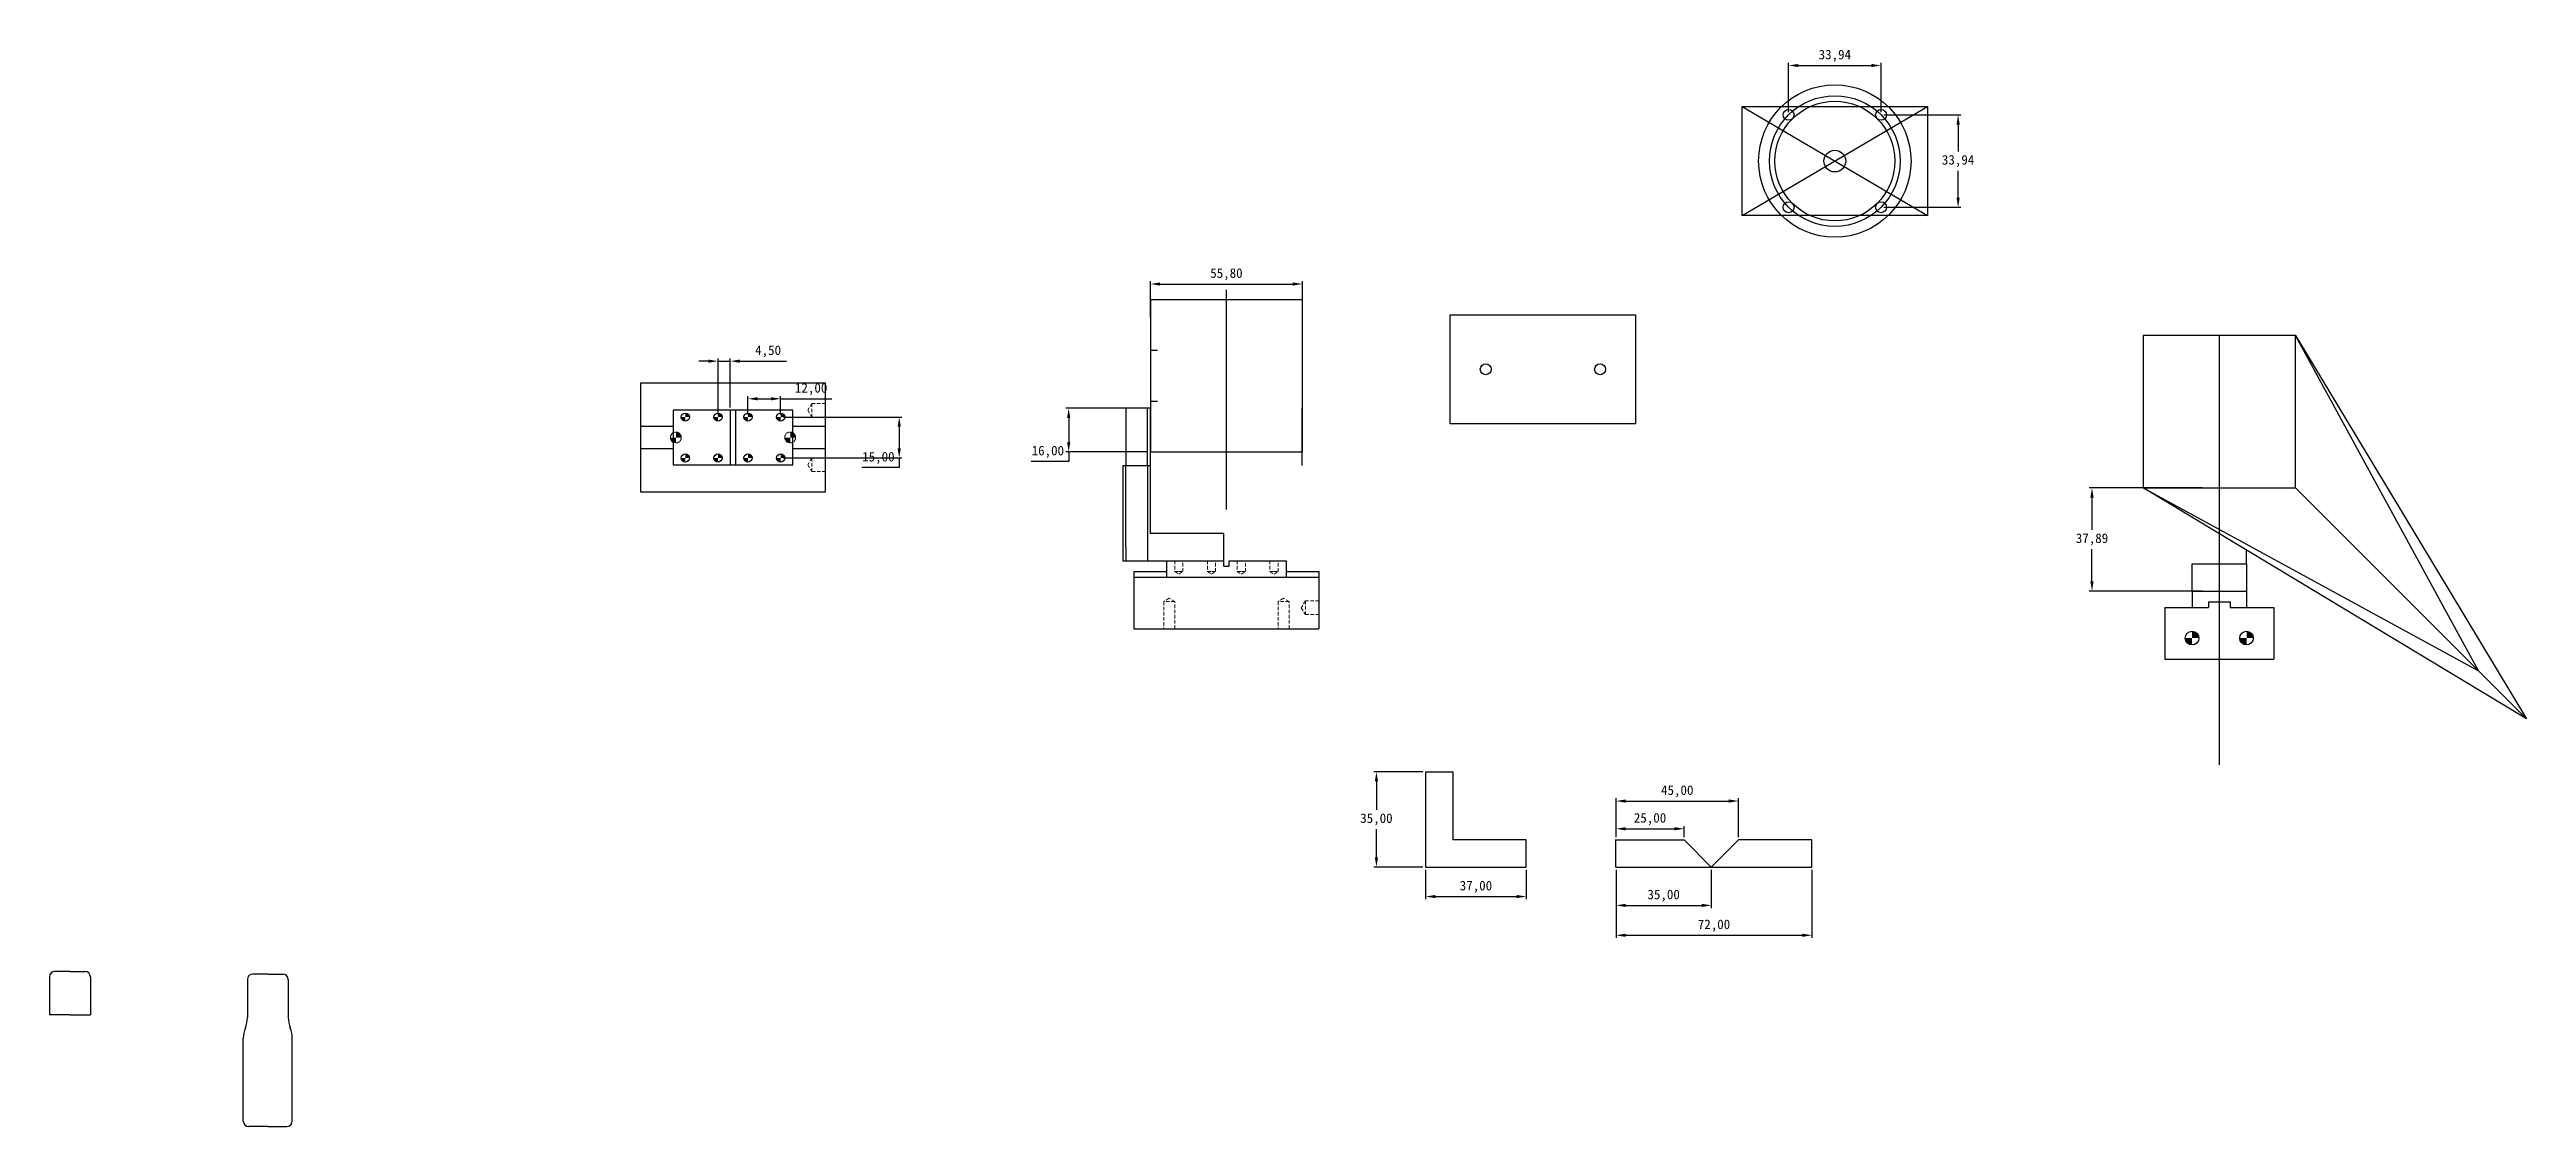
# Model space of a CAD drawing. Header units: millimetres. Extents: x -60 to 850, y 17 to 413.
import ezdxf

# ---------------------------------------------------------------- set-up
doc = ezdxf.new("R2010")
doc.units = ezdxf.units.MM
doc.header["$PDSIZE"] = -1
doc.linetypes.add('HIDDEN', pattern=[1.905, 1.27, -0.635])
doc.dimstyles.new('ISO-25', dxfattribs={"dimtxt": 2.5, "dimasz": 2.5, "dimexe": 1.25, "dimexo": 0.625, "dimtad": 1, "dimtxsty": 'Standard', "dimcen": 2.5, "dimadec": 0, "dimazin": 0, "dimtfac": 1, "dimtmove": 0, "dimatfit": 3, "dimfxl": 1, "dimarcsym": 0})

# ---------------------------------------------------------------- blocks, each defined once
blk = doc.blocks.new('SW_DOWELSYMBOL_0')
at = {"linetype": 'Continuous', "lineweight": 0}
h = blk.add_hatch(color=0, dxfattribs=at)
edge = h.paths.add_edge_path(flags=0)
edge.add_arc((0, 0), 1.5, 180, 270)
edge.add_line((0, -1.5), (0, 0))
edge.add_line((0, 0), (-1.5, 0))
h = blk.add_hatch(color=0, dxfattribs=at)
edge = h.paths.add_edge_path(flags=0)
edge.add_arc((0, 0), 1.5, 0, 90)
edge.add_line((0, 1.5), (0, 0))
edge.add_line((0, 0), (1.5, 0))
at = {"color": 0, "linetype": 'Continuous', "lineweight": 0}
blk.add_circle((0, 0), 1.5, dxfattribs=at)
blk = doc.blocks.new('SW_DOWELSYMBOL_1')
at = {"linetype": 'Continuous', "lineweight": 0}
h = blk.add_hatch(color=0, dxfattribs=at)
edge = h.paths.add_edge_path(flags=0)
edge.add_arc((0, 0), 1.5, 180, 270)
edge.add_line((0, -1.5), (0, 0))
edge.add_line((0, 0), (-1.5, 0))
h = blk.add_hatch(color=0, dxfattribs=at)
edge = h.paths.add_edge_path(flags=0)
edge.add_arc((0, 0), 1.5, 0, 90)
edge.add_line((0, 1.5), (0, 0))
edge.add_line((0, 0), (1.5, 0))
at = {"color": 0, "linetype": 'Continuous', "lineweight": 0}
blk.add_circle((0, 0), 1.5, dxfattribs=at)
blk = doc.blocks.new('SW_DOWELSYMBOL_2')
at = {"linetype": 'Continuous', "lineweight": 0}
h = blk.add_hatch(color=0, dxfattribs=at)
edge = h.paths.add_edge_path(flags=0)
edge.add_arc((0, 0), 1.5, 180, 270)
edge.add_line((0, -1.5), (0, 0))
edge.add_line((0, 0), (-1.5, 0))
h = blk.add_hatch(color=0, dxfattribs=at)
edge = h.paths.add_edge_path(flags=0)
edge.add_arc((0, 0), 1.5, 0, 90)
edge.add_line((0, 1.5), (0, 0))
edge.add_line((0, 0), (1.5, 0))
at = {"color": 0, "linetype": 'Continuous', "lineweight": 0}
blk.add_circle((0, 0), 1.5, dxfattribs=at)
blk = doc.blocks.new('SW_DOWELSYMBOL_3')
at = {"linetype": 'Continuous', "lineweight": 0}
h = blk.add_hatch(color=0, dxfattribs=at)
edge = h.paths.add_edge_path(flags=0)
edge.add_arc((0, 0), 1.5, 180, 270)
edge.add_line((0, -1.5), (0, 0))
edge.add_line((0, 0), (-1.5, 0))
h = blk.add_hatch(color=0, dxfattribs=at)
edge = h.paths.add_edge_path(flags=0)
edge.add_arc((0, 0), 1.5, 0, 90)
edge.add_line((0, 1.5), (0, 0))
edge.add_line((0, 0), (1.5, 0))
at = {"color": 0, "linetype": 'Continuous', "lineweight": 0}
blk.add_circle((0, 0), 1.5, dxfattribs=at)
blk = doc.blocks.new('SW_DOWELSYMBOL_4')
at = {"linetype": 'Continuous', "lineweight": 0}
h = blk.add_hatch(color=0, dxfattribs=at)
edge = h.paths.add_edge_path(flags=0)
edge.add_arc((0, 0), 1.5, 180, 270)
edge.add_line((0, -1.5), (0, 0))
edge.add_line((0, 0), (-1.5, 0))
h = blk.add_hatch(color=0, dxfattribs=at)
edge = h.paths.add_edge_path(flags=0)
edge.add_arc((0, 0), 1.5, 0, 90)
edge.add_line((0, 1.5), (0, 0))
edge.add_line((0, 0), (1.5, 0))
at = {"color": 0, "linetype": 'Continuous', "lineweight": 0}
blk.add_circle((0, 0), 1.5, dxfattribs=at)
blk = doc.blocks.new('SW_DOWELSYMBOL_5')
at = {"linetype": 'Continuous', "lineweight": 0}
h = blk.add_hatch(color=0, dxfattribs=at)
edge = h.paths.add_edge_path(flags=0)
edge.add_arc((0, 0), 1.5, 180, 270)
edge.add_line((0, -1.5), (0, 0))
edge.add_line((0, 0), (-1.5, 0))
h = blk.add_hatch(color=0, dxfattribs=at)
edge = h.paths.add_edge_path(flags=0)
edge.add_arc((0, 0), 1.5, 0, 90)
edge.add_line((0, 1.5), (0, 0))
edge.add_line((0, 0), (1.5, 0))
at = {"color": 0, "linetype": 'Continuous', "lineweight": 0}
blk.add_circle((0, 0), 1.5, dxfattribs=at)
blk = doc.blocks.new('SW_DOWELSYMBOL_6')
at = {"linetype": 'Continuous', "lineweight": 0}
h = blk.add_hatch(color=0, dxfattribs=at)
edge = h.paths.add_edge_path(flags=0)
edge.add_arc((0, 0), 1.5, 180, 270)
edge.add_line((0, -1.5), (0, 0))
edge.add_line((0, 0), (-1.5, 0))
h = blk.add_hatch(color=0, dxfattribs=at)
edge = h.paths.add_edge_path(flags=0)
edge.add_arc((0, 0), 1.5, 0, 90)
edge.add_line((0, 1.5), (0, 0))
edge.add_line((0, 0), (1.5, 0))
at = {"color": 0, "linetype": 'Continuous', "lineweight": 0}
blk.add_circle((0, 0), 1.5, dxfattribs=at)
blk = doc.blocks.new('SW_DOWELSYMBOL_7')
at = {"linetype": 'Continuous', "lineweight": 0}
h = blk.add_hatch(color=0, dxfattribs=at)
edge = h.paths.add_edge_path(flags=0)
edge.add_arc((0, 0), 1.5, 180, 270)
edge.add_line((0, -1.5), (0, 0))
edge.add_line((0, 0), (-1.5, 0))
h = blk.add_hatch(color=0, dxfattribs=at)
edge = h.paths.add_edge_path(flags=0)
edge.add_arc((0, 0), 1.5, 0, 90)
edge.add_line((0, 1.5), (0, 0))
edge.add_line((0, 0), (1.5, 0))
at = {"color": 0, "linetype": 'Continuous', "lineweight": 0}
blk.add_circle((0, 0), 1.5, dxfattribs=at)
blk = doc.blocks.new('SW_DOWELSYMBOL_8')
at = {"linetype": 'Continuous', "lineweight": 0}
h = blk.add_hatch(color=0, dxfattribs=at)
edge = h.paths.add_edge_path(flags=0)
edge.add_arc((0, 0), 2, 180, 270)
edge.add_line((0, -2), (0, 0))
edge.add_line((0, 0), (-2, 0))
h = blk.add_hatch(color=0, dxfattribs=at)
edge = h.paths.add_edge_path(flags=0)
edge.add_arc((0, 0), 2, 0, 90)
edge.add_line((0, 2), (0, 0))
edge.add_line((0, 0), (2, 0))
at = {"color": 0, "linetype": 'Continuous', "lineweight": 0}
blk.add_circle((0, 0), 2, dxfattribs=at)
blk = doc.blocks.new('SW_DOWELSYMBOL_9')
at = {"linetype": 'Continuous', "lineweight": 0}
h = blk.add_hatch(color=0, dxfattribs=at)
edge = h.paths.add_edge_path(flags=0)
edge.add_arc((0, 0), 2, 180, 270)
edge.add_line((0, -2), (0, 0))
edge.add_line((0, 0), (-2, 0))
h = blk.add_hatch(color=0, dxfattribs=at)
edge = h.paths.add_edge_path(flags=0)
edge.add_arc((0, 0), 2, 0, 90)
edge.add_line((0, 2), (0, 0))
edge.add_line((0, 0), (2, 0))
at = {"color": 0, "linetype": 'Continuous', "lineweight": 0}
blk.add_circle((0, 0), 2, dxfattribs=at)
blk = doc.blocks.new('SW_DOWELSYMBOL_10')
at = {"linetype": 'Continuous', "lineweight": 0}
h = blk.add_hatch(color=0, dxfattribs=at)
edge = h.paths.add_edge_path(flags=0)
edge.add_arc((0, 0), 2.5, 180, 270)
edge.add_line((0, -2.5), (0, 0))
edge.add_line((0, 0), (-2.5, 0))
h = blk.add_hatch(color=0, dxfattribs=at)
edge = h.paths.add_edge_path(flags=0)
edge.add_arc((0, 0), 2.5, 0, 90)
edge.add_line((0, 2.5), (0, 0))
edge.add_line((0, 0), (2.5, 0))
at = {"color": 0, "linetype": 'Continuous', "lineweight": 0}
blk.add_circle((0, 0), 2.5, dxfattribs=at)
blk = doc.blocks.new('SW_DOWELSYMBOL_11')
at = {"linetype": 'Continuous', "lineweight": 0}
h = blk.add_hatch(color=0, dxfattribs=at)
edge = h.paths.add_edge_path(flags=0)
edge.add_arc((0, 0), 2.5, 180, 270)
edge.add_line((0, -2.5), (0, 0))
edge.add_line((0, 0), (-2.5, 0))
h = blk.add_hatch(color=0, dxfattribs=at)
edge = h.paths.add_edge_path(flags=0)
edge.add_arc((0, 0), 2.5, 0, 90)
edge.add_line((0, 2.5), (0, 0))
edge.add_line((0, 0), (2.5, 0))
at = {"color": 0, "linetype": 'Continuous', "lineweight": 0}
blk.add_circle((0, 0), 2.5, dxfattribs=at)
blk = doc.blocks.new('*D16')
at = {"color": 0, "lineweight": -2, "transparency": 16777216}
for p, q in [((730.53, 251.82), (689.1, 251.82)), ((690.1, 248.26), (690.1, 236.44)), ((690.1, 217.48), (690.1, 229.31)), ((730.53, 213.93), (689.1, 213.93))]:
    blk.add_line(p, q, dxfattribs=at)
at = {"color": 0, "transparency": 16777216}
for points in [[(689.5, 248.26), (690.69, 248.26), (690.1, 251.82)], [(689.5, 217.48), (690.69, 217.48), (690.1, 213.93)]]:
    blk.add_solid(points, dxfattribs=at)
at = {"layer": 'Defpoints', "color": 0, "transparency": 16777216}
for p in [(731.53, 251.82), (690.1, 213.93), (731.53, 213.93)]:
    blk.add_point(p, dxfattribs=at)
at = {"color": 0, "transparency": 16777216, "insert": (690.1, 232.87), "char_height": 3.5, "attachment_point": 5}
blk.add_mtext('37,89', dxfattribs=at)
blk = doc.blocks.new('*D19')
at = {"color": 0, "lineweight": -2, "transparency": 16777216}
for p, q in [((444.27, 147.52), (426.21, 147.52)), ((427.21, 143.96), (427.21, 133.58)), ((427.21, 116.07), (427.21, 126.45)), ((444.27, 112.52), (426.21, 112.52))]:
    blk.add_line(p, q, dxfattribs=at)
at = {"color": 0, "transparency": 16777216}
for points in [[(426.62, 143.96), (427.81, 143.96), (427.21, 147.52)], [(426.62, 116.07), (427.81, 116.07), (427.21, 112.52)]]:
    blk.add_solid(points, dxfattribs=at)
at = {"layer": 'Defpoints', "color": 0, "transparency": 16777216}
for p in [(445.27, 147.52), (427.21, 112.52), (445.27, 112.52)]:
    blk.add_point(p, dxfattribs=at)
at = {"color": 0, "transparency": 16777216, "insert": (427.21, 130.02), "char_height": 3.5, "attachment_point": 5}
blk.add_mtext('35,00', dxfattribs=at)
blk = doc.blocks.new('*D20')
at = {"color": 0, "lineweight": -2, "transparency": 16777216}
for p, q in [((445.27, 111.52), (445.27, 100.68)), ((482.27, 111.52), (482.27, 100.68)), ((448.83, 101.68), (478.71, 101.68))]:
    blk.add_line(p, q, dxfattribs=at)
at = {"color": 0, "transparency": 16777216}
for points in [[(448.83, 102.27), (448.83, 101.09), (445.27, 101.68)], [(478.71, 102.27), (478.71, 101.09), (482.27, 101.68)]]:
    blk.add_solid(points, dxfattribs=at)
at = {"layer": 'Defpoints', "color": 0, "transparency": 16777216}
for p in [(445.27, 112.52), (482.27, 112.52), (482.27, 101.68)]:
    blk.add_point(p, dxfattribs=at)
at = {"color": 0, "transparency": 16777216, "insert": (463.77, 105.25), "char_height": 3.5, "attachment_point": 5}
blk.add_mtext('37,00', dxfattribs=at)
blk = doc.blocks.new('*D23')
at = {"color": 0, "lineweight": -2, "transparency": 16777216}
for p, q in [((515.23, 111.52), (515.23, 97.44)), ((550.23, 111.52), (550.23, 97.44)), ((518.78, 98.44), (546.67, 98.44))]:
    blk.add_line(p, q, dxfattribs=at)
at = {"color": 0, "transparency": 16777216}
for points in [[(518.78, 99.03), (518.78, 97.84), (515.23, 98.44)], [(546.67, 99.03), (546.67, 97.84), (550.23, 98.44)]]:
    blk.add_solid(points, dxfattribs=at)
at = {"layer": 'Defpoints', "color": 0, "transparency": 16777216}
for p in [(515.23, 112.52), (550.23, 112.52), (550.23, 98.44)]:
    blk.add_point(p, dxfattribs=at)
at = {"color": 0, "transparency": 16777216, "insert": (532.73, 102), "char_height": 3.5, "attachment_point": 5}
blk.add_mtext('35,00', dxfattribs=at)
blk = doc.blocks.new('*D24')
at = {"color": 0, "lineweight": -2, "transparency": 16777216}
for p, q in [((515.23, 111.52), (515.23, 86.46)), ((587.23, 111.52), (587.23, 86.46)), ((518.78, 87.46), (583.67, 87.46))]:
    blk.add_line(p, q, dxfattribs=at)
at = {"color": 0, "transparency": 16777216}
for points in [[(518.78, 88.05), (518.78, 86.86), (515.23, 87.46)], [(583.67, 88.05), (583.67, 86.86), (587.23, 87.46)]]:
    blk.add_solid(points, dxfattribs=at)
at = {"layer": 'Defpoints', "color": 0, "transparency": 16777216}
for p in [(515.23, 112.52), (587.23, 112.52), (587.23, 87.46)]:
    blk.add_point(p, dxfattribs=at)
at = {"color": 0, "transparency": 16777216, "insert": (551.23, 91.02), "char_height": 3.5, "attachment_point": 5}
blk.add_mtext('72,00', dxfattribs=at)
blk = doc.blocks.new('*D26')
at = {"color": 0, "lineweight": -2, "transparency": 16777216}
for p, q in [((515.23, 123.52), (515.23, 127.59)), ((540.23, 123.52), (540.23, 127.59)), ((518.78, 126.59), (536.67, 126.59))]:
    blk.add_line(p, q, dxfattribs=at)
at = {"color": 0, "transparency": 16777216}
for points in [[(518.78, 127.18), (518.78, 125.99), (515.23, 126.59)], [(536.67, 127.18), (536.67, 125.99), (540.23, 126.59)]]:
    blk.add_solid(points, dxfattribs=at)
at = {"layer": 'Defpoints', "color": 0, "transparency": 16777216}
for p in [(515.23, 122.52), (540.23, 126.59), (540.23, 122.52)]:
    blk.add_point(p, dxfattribs=at)
at = {"color": 0, "transparency": 16777216, "insert": (527.73, 130.15), "char_height": 3.5, "attachment_point": 5}
blk.add_mtext('25,00', dxfattribs=at)
blk = doc.blocks.new('*D27')
at = {"color": 0, "lineweight": -2, "transparency": 16777216}
for p, q in [((515.23, 123.52), (515.23, 137.77)), ((518.78, 136.77), (556.67, 136.77)), ((560.23, 123.52), (560.23, 137.77))]:
    blk.add_line(p, q, dxfattribs=at)
at = {"color": 0, "transparency": 16777216}
for points in [[(518.78, 137.36), (518.78, 136.18), (515.23, 136.77)], [(556.67, 137.36), (556.67, 136.18), (560.23, 136.77)]]:
    blk.add_solid(points, dxfattribs=at)
at = {"layer": 'Defpoints', "color": 0, "transparency": 16777216}
for p in [(560.23, 136.77), (515.23, 122.52), (560.23, 122.52)]:
    blk.add_point(p, dxfattribs=at)
at = {"color": 0, "transparency": 16777216, "insert": (537.73, 140.33), "char_height": 3.5, "attachment_point": 5}
blk.add_mtext('45,00', dxfattribs=at)
blk = doc.blocks.new('*D29')
at = {"color": 0, "lineweight": -2, "transparency": 16777216}
for p, q in [((196.33, 278.83), (196.33, 285.56)), ((199.89, 284.56), (204.78, 284.56)), ((208.33, 278.83), (208.33, 285.56)), ((208.33, 284.56), (227.19, 284.56))]:
    blk.add_line(p, q, dxfattribs=at)
at = {"color": 0, "transparency": 16777216}
for points in [[(199.89, 285.16), (199.89, 283.97), (196.33, 284.56)], [(204.78, 285.16), (204.78, 283.97), (208.33, 284.56)]]:
    blk.add_solid(points, dxfattribs=at)
at = {"layer": 'Defpoints', "color": 0, "transparency": 16777216}
for p in [(208.33, 284.56), (196.33, 277.83), (208.33, 277.83)]:
    blk.add_point(p, dxfattribs=at)
at = {"color": 0, "transparency": 16777216, "insert": (219.54, 288.13), "char_height": 3.5, "attachment_point": 5}
blk.add_mtext('12,00', dxfattribs=at)
blk = doc.blocks.new('*D30')
at = {"color": 0, "lineweight": -2, "transparency": 16777216}
for p, q in [((209.33, 277.83), (252.89, 277.83)), ((251.89, 274.28), (251.89, 266.39)), ((209.33, 262.83), (252.89, 262.83)), ((251.89, 259.28), (238.12, 259.28)), ((251.89, 262.83), (251.89, 259.28))]:
    blk.add_line(p, q, dxfattribs=at)
at = {"color": 0, "transparency": 16777216}
for points in [[(251.3, 274.28), (252.49, 274.28), (251.89, 277.83)], [(251.3, 266.39), (252.49, 266.39), (251.89, 262.83)]]:
    blk.add_solid(points, dxfattribs=at)
at = {"layer": 'Defpoints', "color": 0, "transparency": 16777216}
for p in [(208.33, 277.83), (208.33, 262.83), (251.89, 262.83)]:
    blk.add_point(p, dxfattribs=at)
at = {"color": 0, "transparency": 16777216, "insert": (244.24, 262.84), "char_height": 3.5, "attachment_point": 5}
blk.add_mtext('15,00', dxfattribs=at)
blk = doc.blocks.new('*D31')
at = {"color": 0, "lineweight": -2, "transparency": 16777216}
for p, q in [((181.78, 298.38), (178.22, 298.38)), ((185.33, 278.83), (185.33, 299.38)), ((185.33, 298.38), (189.83, 298.38)), ((189.83, 281.33), (189.83, 299.38)), ((193.39, 298.38), (210.49, 298.38))]:
    blk.add_line(p, q, dxfattribs=at)
at = {"color": 0, "transparency": 16777216}
for points in [[(181.78, 298.97), (181.78, 297.79), (185.33, 298.38)], [(193.39, 298.97), (193.39, 297.79), (189.83, 298.38)]]:
    blk.add_solid(points, dxfattribs=at)
at = {"layer": 'Defpoints', "color": 0, "transparency": 16777216}
for p in [(189.83, 298.38), (185.33, 277.83), (189.83, 280.33)]:
    blk.add_point(p, dxfattribs=at)
at = {"color": 0, "transparency": 16777216, "insert": (203.72, 301.95), "char_height": 3.5, "attachment_point": 5}
blk.add_mtext('4,50', dxfattribs=at)
blk = doc.blocks.new('*D32')
at = {"color": 0, "lineweight": -2, "transparency": 16777216}
for p, q in [((336.22, 281.07), (313.15, 281.07)), ((314.15, 277.51), (314.15, 268.62)), ((338.1, 265.07), (313.15, 265.07)), ((314.15, 265.07), (314.15, 261.51)), ((314.15, 261.51), (300.37, 261.51))]:
    blk.add_line(p, q, dxfattribs=at)
at = {"color": 0, "transparency": 16777216}
for points in [[(313.56, 277.51), (314.74, 277.51), (314.15, 281.07)], [(313.56, 268.62), (314.74, 268.62), (314.15, 265.07)]]:
    blk.add_solid(points, dxfattribs=at)
at = {"layer": 'Defpoints', "color": 0, "transparency": 16777216}
for p in [(337.22, 281.07), (314.15, 265.07), (339.1, 265.07)]:
    blk.add_point(p, dxfattribs=at)
at = {"color": 0, "transparency": 16777216, "insert": (306.5, 265.08), "char_height": 3.5, "attachment_point": 5}
blk.add_mtext('16,00', dxfattribs=at)
blk = doc.blocks.new('*D34')
at = {"color": 0, "lineweight": -2, "transparency": 16777216}
for p, q in [((578.65, 389.88), (578.65, 408.01)), ((582.21, 407.01), (609.04, 407.01)), ((612.59, 389.88), (612.59, 408.01))]:
    blk.add_line(p, q, dxfattribs=at)
at = {"color": 0, "transparency": 16777216}
for points in [[(582.21, 407.6), (582.21, 406.42), (578.65, 407.01)], [(609.04, 407.6), (609.04, 406.42), (612.59, 407.01)]]:
    blk.add_solid(points, dxfattribs=at)
at = {"layer": 'Defpoints', "color": 0, "transparency": 16777216}
for p in [(612.59, 407.01), (578.65, 388.88), (612.59, 388.88)]:
    blk.add_point(p, dxfattribs=at)
at = {"color": 0, "transparency": 16777216, "insert": (595.62, 410.58), "char_height": 3.5, "attachment_point": 5}
blk.add_mtext('33,94', dxfattribs=at)
blk = doc.blocks.new('*D35')
at = {"color": 0, "lineweight": -2, "transparency": 16777216}
for p, q in [((613.59, 388.88), (641.91, 388.88)), ((640.91, 385.32), (640.91, 375.47)), ((640.91, 358.49), (640.91, 368.34)), ((613.59, 354.94), (641.91, 354.94))]:
    blk.add_line(p, q, dxfattribs=at)
at = {"color": 0, "transparency": 16777216}
for points in [[(640.32, 385.32), (641.51, 385.32), (640.91, 388.88)], [(640.32, 358.49), (641.51, 358.49), (640.91, 354.94)]]:
    blk.add_solid(points, dxfattribs=at)
at = {"layer": 'Defpoints', "color": 0, "transparency": 16777216}
for p in [(612.59, 388.88), (612.59, 354.94), (640.91, 354.94)]:
    blk.add_point(p, dxfattribs=at)
at = {"color": 0, "transparency": 16777216, "insert": (640.91, 371.91), "char_height": 3.5, "attachment_point": 5}
blk.add_mtext('33,94', dxfattribs=at)
blk = doc.blocks.new('*D28')
at = {"color": 0, "lineweight": -2, "transparency": 16777216}
for p, q in [((344.2, 314.47), (344.2, 327.73)), ((400, 314.47), (400, 327.73)), ((347.76, 326.73), (396.45, 326.73))]:
    blk.add_line(p, q, dxfattribs=at)
at = {"color": 0, "transparency": 16777216}
for points in [[(347.76, 327.32), (347.76, 326.13), (344.2, 326.73)], [(396.45, 327.32), (396.45, 326.13), (400, 326.73)]]:
    blk.add_solid(points, dxfattribs=at)
at = {"layer": 'Defpoints', "color": 0, "transparency": 16777216}
for p in [(400, 326.73), (344.2, 313.47), (400, 313.47)]:
    blk.add_point(p, dxfattribs=at)
at = {"color": 0, "transparency": 16777216, "insert": (372.1, 330.29), "char_height": 3.5, "attachment_point": 5}
blk.add_mtext('55,80', dxfattribs=at)

msp = doc.modelspace()

# ---------------------------------------------------------------- linework, layer by layer
for p, q in [((561.623, 391.906), (629.623, 391.906)), ((561.623, 351.906), (561.623, 391.906)), ((561.623, 391.906), (629.623, 351.906)), ((561.623, 351.906), (629.623, 391.906)), ((629.623, 391.906), (629.623, 351.906)), ((629.623, 351.906), (561.623, 351.906)), ((344.205, 320.867), (344.205, 265.067)), ((400.005, 320.867), (344.205, 320.867)), ((400.005, 265.067), (400.005, 320.867)), ((454.361, 315.414), (522.361, 315.414)), ((454.361, 275.414), (454.361, 315.414)), ((522.361, 315.414), (522.361, 275.414)), ((346.812, 302.267), (344.205, 302.267)), ((764.863, 307.821), (708.863, 307.821)), ((708.863, 307.821), (708.863, 251.821)), ((736.863, 307.821), (736.863, 251.821)), ((764.863, 251.821), (764.863, 307.821)), ((832.038, 184.645), (764.863, 307.821)), ((764.863, 307.821), (849.715, 166.968)), ((344.205, 283.667), (346.812, 283.667)), ((522.361, 275.414), (454.361, 275.414)), ((344.205, 265.067), (400.005, 265.067)), ((708.863, 251.821), (764.863, 251.821)), ((708.863, 251.821), (832.038, 184.645)), ((849.715, 166.968), (708.863, 251.821)), ((736.863, 251.821), (736.863, 150.064)), ((764.863, 251.821), (849.715, 166.968)), ((746.863, 223.929), (746.863, 228.929)), ((726.863, 213.929), (726.863, 223.929)), ((726.863, 223.929), (746.863, 223.929)), ((746.863, 223.929), (746.863, 213.929)), ((849.715, 166.968), (832.038, 184.645)), ((550.226, 112.517), (540.226, 122.517)), ((550.226, 112.517), (560.226, 122.517)), ((-52.767, 74.18), (-58.267, 74.18)), ((-52.767, 74.18), (-47.267, 74.18)), ((19.92, 73.212), (14.42, 73.212)), ((19.92, 73.212), (25.42, 73.212)), ((-60.267, 72.18), (-60.267, 58.18)), ((-45.267, 72.18), (-45.267, 58.18)), ((12.42, 71.212), (12.42, 57.212)), ((27.42, 71.212), (27.42, 57.212)), ((-52.767, 58.18), (-60.267, 58.18)), ((-52.767, 58.18), (-45.267, 58.18)), ((10.92, 19.212), (10.92, 49.605)), ((28.92, 19.212), (28.92, 49.605)), ((19.92, 17.212), (12.92, 17.212)), ((19.92, 17.212), (26.92, 17.212))]:
    msp.add_line(p, q)
at = {"color": 1}
for p, q in [((372.105, 243.89), (372.105, 324.635)), ((343.105, 281.067), (335.105, 281.067)), ((335.105, 281.067), (335.105, 265.067)), ((343.105, 265.067), (343.105, 281.067)), ((344.205, 281.067), (343.105, 281.067)), ((344.205, 260.067), (344.205, 281.067)), ((399.905, 260.067), (399.905, 281.067)), ((343.105, 265.067), (335.105, 265.067)), ((335.105, 265.067), (335.105, 260.067)), ((343.105, 260.067), (343.105, 265.067)), ((334.105, 260.067), (334.105, 225.067)), ((334.105, 260.067), (344.205, 260.067)), ((335.105, 230.067), (335.105, 260.067)), ((343.105, 260.067), (343.105, 230.067)), ((344.105, 260.067), (344.105, 235.067)), ((335.105, 230.067), (335.105, 225.067)), ((343.105, 230.067), (343.105, 225.067)), ((371.105, 235.067), (344.105, 235.067)), ((371.105, 225.067), (371.105, 235.067)), ((334.105, 225.067), (371.105, 225.067)), ((445.27, 147.517), (445.27, 112.517)), ((445.27, 147.517), (455.37, 147.517)), ((455.27, 147.517), (455.27, 122.517)), ((482.27, 122.517), (455.27, 122.517)), ((482.27, 112.517), (482.27, 122.517)), ((515.226, 112.517), (515.226, 122.617)), ((515.226, 122.517), (540.226, 122.517)), ((587.226, 122.517), (560.226, 122.517)), ((587.226, 112.517), (587.226, 122.517)), ((445.27, 112.517), (482.27, 112.517)), ((515.226, 112.517), (550.226, 112.517)), ((550.226, 112.517), (587.226, 112.517))]:
    msp.add_line(p, q, dxfattribs=at)
at = {"color": 7, "linetype": 'Continuous', "lineweight": 25}
for p, q in [((224.832, 290.332), (156.832, 290.332)), ((156.832, 290.332), (156.832, 274.332)), ((224.832, 274.332), (224.832, 290.332)), ((168.832, 274.332), (156.832, 274.332)), ((156.832, 274.332), (156.832, 266.332)), ((168.832, 280.332), (168.832, 260.332)), ((189.832, 280.332), (168.832, 280.332)), ((189.832, 280.332), (189.832, 260.332)), ((191.832, 280.332), (189.832, 280.332)), ((191.832, 260.332), (191.832, 280.332)), ((212.832, 280.332), (191.832, 280.332)), ((212.832, 260.332), (212.832, 280.332)), ((224.832, 274.332), (212.832, 274.332)), ((224.832, 266.332), (224.832, 274.332)), ((156.832, 266.332), (168.832, 266.332)), ((156.832, 266.332), (156.832, 250.332)), ((212.832, 266.332), (224.832, 266.332)), ((224.832, 250.332), (224.832, 266.332)), ((168.832, 260.332), (189.832, 260.332)), ((189.832, 260.332), (191.832, 260.332)), ((191.832, 260.332), (212.832, 260.332)), ((156.832, 250.332), (224.832, 250.332)), ((338.105, 221.067), (350.105, 221.067)), ((338.105, 221.067), (338.105, 219.067)), ((338.105, 219.067), (338.105, 200.067)), ((338.105, 219.067), (406.105, 219.067)), ((350.105, 225.067), (350.105, 219.067)), ((350.105, 225.067), (371.105, 225.067)), ((371.105, 223.067), (371.105, 225.067)), ((371.105, 223.067), (373.105, 223.067)), ((373.105, 225.067), (394.105, 225.067)), ((373.105, 223.067), (373.105, 225.067)), ((394.105, 225.067), (394.105, 219.067)), ((394.105, 221.067), (406.105, 221.067)), ((406.105, 221.067), (406.105, 219.067)), ((406.105, 219.067), (406.105, 200.067)), ((726.863, 213.929), (726.863, 207.929)), ((726.863, 213.929), (746.863, 213.929)), ((732.863, 209.929), (732.863, 207.929)), ((732.863, 209.929), (740.863, 209.929)), ((740.863, 209.929), (740.863, 207.929)), ((746.863, 213.929), (746.863, 207.929)), ((716.863, 207.929), (716.863, 188.929)), ((716.863, 207.929), (732.863, 207.929)), ((740.863, 207.929), (756.863, 207.929)), ((756.863, 207.929), (756.863, 188.929)), ((338.105, 200.067), (406.105, 200.067)), ((716.863, 188.929), (756.863, 188.929))]:
    msp.add_line(p, q, dxfattribs=at)
at = {"color": 7, "linetype": 'HIDDEN', "lineweight": 18}
for p, q in [((219.832, 282.832), (218.329, 280.332)), ((219.832, 282.832), (219.832, 277.832)), ((224.832, 282.832), (219.832, 282.832)), ((218.329, 280.332), (219.832, 277.832)), ((219.832, 277.832), (224.832, 277.832)), ((219.832, 262.832), (218.329, 260.332)), ((218.329, 260.332), (219.832, 257.832)), ((219.832, 262.832), (219.832, 257.832)), ((224.832, 262.832), (219.832, 262.832)), ((219.832, 257.832), (224.832, 257.832)), ((353.105, 225.067), (353.105, 221.067)), ((353.105, 221.067), (354.605, 221.067)), ((353.105, 221.067), (354.605, 220.166)), ((354.605, 221.067), (356.105, 221.067)), ((354.605, 220.166), (356.105, 221.067)), ((356.105, 221.067), (356.105, 225.067)), ((365.105, 225.067), (365.105, 221.067)), ((365.105, 221.067), (366.605, 221.067)), ((365.105, 221.067), (366.605, 220.166)), ((366.605, 221.067), (368.105, 221.067)), ((366.605, 220.166), (368.105, 221.067)), ((368.105, 221.067), (368.105, 225.067)), ((376.105, 225.067), (376.105, 221.067)), ((376.105, 221.067), (377.605, 221.067)), ((376.105, 221.067), (377.605, 220.166)), ((377.605, 221.067), (379.105, 221.067)), ((377.605, 220.166), (379.105, 221.067)), ((379.105, 221.067), (379.105, 225.067)), ((388.105, 225.067), (388.105, 221.067)), ((388.105, 221.067), (389.605, 221.067)), ((388.105, 221.067), (389.605, 220.166)), ((389.605, 221.067), (391.105, 221.067)), ((389.605, 220.166), (391.105, 221.067)), ((391.105, 221.067), (391.105, 225.067)), ((351.105, 211.269), (349.105, 210.067)), ((353.105, 210.067), (349.105, 210.067)), ((349.105, 210.067), (349.105, 200.067)), ((353.105, 210.067), (351.105, 211.269)), ((353.105, 200.067), (353.105, 210.067)), ((393.105, 211.269), (391.105, 210.067)), ((395.105, 210.067), (391.105, 210.067)), ((391.105, 210.067), (391.105, 200.067)), ((395.105, 210.067), (393.105, 211.269)), ((395.105, 200.067), (395.105, 210.067)), ((401.105, 210.267), (399.603, 207.767)), ((401.105, 210.267), (401.105, 205.267)), ((406.105, 210.267), (401.105, 210.267)), ((399.603, 207.767), (401.105, 205.267)), ((401.105, 205.267), (406.105, 205.267))]:
    msp.add_line(p, q, dxfattribs=at)
for centre, radius in [((595.623, 371.906), 28), ((595.623, 371.906), 24), ((595.623, 371.906), 22), ((578.653, 388.877), 2), ((612.594, 388.877), 2), ((595.623, 371.906), 4), ((578.653, 354.935), 2), ((612.594, 354.935), 2), ((467.361, 295.414), 2), ((509.361, 295.414), 2)]:
    msp.add_circle(centre, radius)
at = {"color": 7, "linetype": 'Continuous', "lineweight": 25}
for centre, radius in [((173.332, 277.832), 1.5), ((185.332, 277.832), 1.5), ((196.332, 277.832), 1.5), ((208.332, 277.832), 1.5), ((173.332, 262.832), 1.5), ((185.332, 262.832), 1.5), ((196.332, 262.832), 1.5), ((208.332, 262.832), 1.5), ((726.863, 196.629), 2.5), ((746.863, 196.629), 2.5)]:
    msp.add_circle(centre, radius, dxfattribs=at)
at = {"color": 7, "linetype": 'HIDDEN', "lineweight": 18}
for centre in [(169.832, 270.332), (211.832, 270.332)]:
    msp.add_circle(centre, 2, dxfattribs=at)
for centre, radius, start, end in [((-58.267, 72.18), 2, 90, 180), ((-47.267, 72.18), 2, 0, 90), ((14.42, 71.212), 2, 90, 180), ((25.42, 71.212), 2, 0, 90), ((2.38, 57.212), 10.04, 337.690832, 0), ((37.46, 57.212), 10.04, 180, 202.309168), ((20.92, 49.605), 10, 157.690832, 180), ((18.92, 49.605), 10, 0, 22.309168), ((12.92, 19.212), 2, 180, 270), ((26.92, 19.212), 2, 270, 0)]:
    msp.add_arc(centre, radius, start, end)

# ---------------------------------------------------------------- block references
at = {"color": 7, "linetype": 'Continuous', "lineweight": 0}
for name, p in [('SW_DOWELSYMBOL_7', (173.332, 277.832)), ('SW_DOWELSYMBOL_4', (185.332, 277.832)), ('SW_DOWELSYMBOL_0', (196.332, 277.832)), ('SW_DOWELSYMBOL_3', (208.332, 277.832)), ('SW_DOWELSYMBOL_8', (169.832, 270.332)), ('SW_DOWELSYMBOL_6', (173.332, 262.832)), ('SW_DOWELSYMBOL_5', (185.332, 262.832)), ('SW_DOWELSYMBOL_1', (196.332, 262.832)), ('SW_DOWELSYMBOL_2', (208.332, 262.832)), ('SW_DOWELSYMBOL_9', (211.832, 270.332)), ('SW_DOWELSYMBOL_10', (726.863, 196.629)), ('SW_DOWELSYMBOL_11', (746.863, 196.629))]:
    msp.add_blockref(name, p, dxfattribs=at)

# ---------------------------------------------------------------- dimensions: what is measured, and where the dimension line sits
for base, p1, p2, picture, middle in [((612.594, 407.011), (578.653, 388.877), (612.594, 388.877), '*D34', (595.623, 410.577)), ((400.005, 326.727), (344.205, 313.468), (400.005, 313.468), '*D28', (372.105, 330.293)), ((189.832, 298.38), (185.332, 277.832), (189.832, 280.332), '*D31', (203.718, 301.945)), ((208.332, 284.563), (196.332, 277.832), (208.332, 277.832), '*D29', (219.537, 288.129)), ((560.226, 136.768), (515.226, 122.517), (560.226, 122.517), '*D27', (537.726, 140.334)), ((540.226, 126.587), (515.226, 122.517), (540.226, 122.517), '*D26', (527.726, 130.152)), ((482.27, 101.681), (445.27, 112.517), (482.27, 112.517), '*D20', (463.77, 105.247)), ((550.226, 98.437), (515.226, 112.517), (550.226, 112.517), '*D23', (532.726, 102.002)), ((587.226, 87.456), (515.226, 112.517), (587.226, 112.517), '*D24', (551.226, 91.022))]:
    dim = msp.add_linear_dim(base=base, p1=p1, p2=p2, dimstyle='ISO-25', override={"dimtxt": 3.5, "dimasz": 3.556, "dimexe": 1, "dimexo": 1, "dimgap": 1.524, "dimtih": 1, "dimtoh": 1, "dimzin": 0, "dimadec": 2, "dimtzin": 0})
    dim.commit()
    dim.dimension.update_dxf_attribs({"geometry": picture, "text_midpoint": middle})
for base, p1, p2, picture, middle in [((640.915, 354.935), (612.594, 388.877), (612.594, 354.935), '*D35', (640.915, 371.906)), ((251.892, 262.832), (208.332, 277.832), (208.332, 262.832), '*D30', (244.243, 262.842)), ((314.149, 265.067), (337.221, 281.067), (339.105, 265.067), '*D32', (306.5, 265.077)), ((690.096, 213.929), (731.534, 251.821), (731.534, 213.929), '*D16', (690.096, 232.875)), ((427.214, 112.517), (445.27, 147.517), (445.27, 112.517), '*D19', (427.214, 130.017))]:
    dim = msp.add_linear_dim(base=base, p1=p1, p2=p2, angle=90, dimstyle='ISO-25', override={"dimtxt": 3.5, "dimasz": 3.556, "dimexe": 1, "dimexo": 1, "dimgap": 1.524, "dimtih": 1, "dimtoh": 1, "dimzin": 0, "dimadec": 2, "dimtzin": 0})
    dim.commit()
    dim.dimension.update_dxf_attribs({"geometry": picture, "text_midpoint": middle})

doc.saveas('drawing.dxf')
